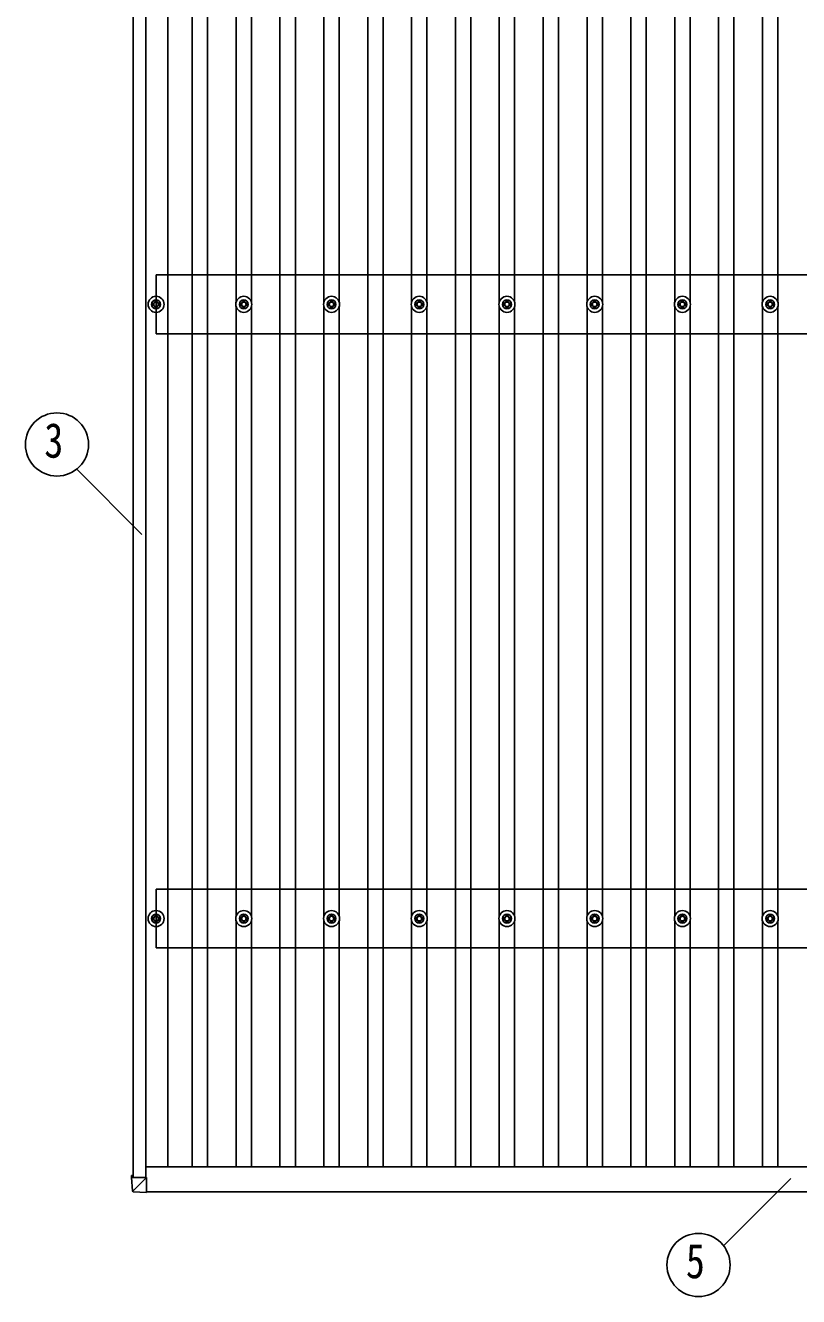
# Model space of a CAD drawing. Units: millimetres, scale not verified. Extents: x -12615 to 12615, y -8910 to 8910.
# Drawn here: x -10398 to -8635, y 1447 to 4344 of the extents above; entities that cross this region are included whole.
import ezdxf
from ezdxf.enums import TextEntityAlignment as Align

# ---------------------------------------------------------------- set-up
doc = ezdxf.new("R2010")
doc.units = ezdxf.units.MM
doc.header["$LTSCALE"] = 30
for name, color, linetype in [('0-5_YKK_13', 4, 'Continuous'), ('0-6_YKK_A1', 4, 'Continuous'), ('0-7_YKK_D', 6, 'Continuous')]:
    doc.layers.add(name, color=color, linetype=linetype)
doc.styles.add('ＭＳ ゴシック', font='')
doc.styles.get('ＭＳ ゴシック').set_extended_font_data('MS Gothic')

msp = doc.modelspace()

# ---------------------------------------------------------------- linework, layer by layer
at = {"layer": '0-5_YKK_13'}
for p, q in [((-10110.19, 3709.99), (-10105.77, 3709.99)), ((-10101.94, 3718.24), (-10101.94, 3713.83)), ((-10098.44, 3718.24), (-10098.44, 3713.83)), ((-10094.61, 3709.99), (-10090.19, 3709.99)), ((-9910.19, 3709.99), (-9905.77, 3709.99)), ((-9901.94, 3718.24), (-9901.94, 3713.83)), ((-9898.44, 3718.24), (-9898.44, 3713.83)), ((-9894.61, 3709.99), (-9890.19, 3709.99)), ((-9710.19, 3709.99), (-9705.77, 3709.99)), ((-9701.94, 3718.24), (-9701.94, 3713.83)), ((-9698.44, 3718.24), (-9698.44, 3713.83)), ((-9694.61, 3709.99), (-9690.19, 3709.99)), ((-9510.19, 3709.99), (-9505.77, 3709.99)), ((-9501.94, 3718.24), (-9501.94, 3713.83)), ((-9498.44, 3718.24), (-9498.44, 3713.83)), ((-9494.61, 3709.99), (-9490.19, 3709.99)), ((-9310.19, 3709.99), (-9305.77, 3709.99)), ((-9301.94, 3718.24), (-9301.94, 3713.83)), ((-9298.44, 3718.24), (-9298.44, 3713.83)), ((-9294.61, 3709.99), (-9290.19, 3709.99)), ((-9110.19, 3709.99), (-9105.77, 3709.99)), ((-9101.94, 3718.24), (-9101.94, 3713.83)), ((-9098.44, 3718.24), (-9098.44, 3713.83)), ((-9094.61, 3709.99), (-9090.19, 3709.99)), ((-8910.19, 3709.99), (-8905.77, 3709.99)), ((-8901.94, 3718.24), (-8901.94, 3713.83)), ((-8898.44, 3718.24), (-8898.44, 3713.83)), ((-8894.61, 3709.99), (-8890.19, 3709.99)), ((-8710.19, 3709.99), (-8705.77, 3709.99)), ((-8701.94, 3718.24), (-8701.94, 3713.83)), ((-8698.44, 3718.24), (-8698.44, 3713.83)), ((-8694.61, 3709.99), (-8690.19, 3709.99)), ((-10110.19, 3706.49), (-10105.77, 3706.49)), ((-10101.94, 3702.66), (-10101.94, 3698.25)), ((-10098.44, 3702.66), (-10098.44, 3698.25)), ((-10094.61, 3706.49), (-10090.19, 3706.49)), ((-9910.19, 3706.49), (-9905.77, 3706.49)), ((-9901.94, 3702.66), (-9901.94, 3698.25)), ((-9898.44, 3702.66), (-9898.44, 3698.25)), ((-9894.61, 3706.49), (-9890.19, 3706.49)), ((-9710.19, 3706.49), (-9705.77, 3706.49)), ((-9701.94, 3702.66), (-9701.94, 3698.25)), ((-9698.44, 3702.66), (-9698.44, 3698.25)), ((-9694.61, 3706.49), (-9690.19, 3706.49)), ((-9510.19, 3706.49), (-9505.77, 3706.49)), ((-9501.94, 3702.66), (-9501.94, 3698.25)), ((-9498.44, 3702.66), (-9498.44, 3698.25)), ((-9494.61, 3706.49), (-9490.19, 3706.49)), ((-9310.19, 3706.49), (-9305.77, 3706.49)), ((-9301.94, 3702.66), (-9301.94, 3698.25)), ((-9298.44, 3702.66), (-9298.44, 3698.25)), ((-9294.61, 3706.49), (-9290.19, 3706.49)), ((-9110.19, 3706.49), (-9105.77, 3706.49)), ((-9101.94, 3702.66), (-9101.94, 3698.25)), ((-9098.44, 3702.66), (-9098.44, 3698.25)), ((-9094.61, 3706.49), (-9090.19, 3706.49)), ((-8910.19, 3706.49), (-8905.77, 3706.49)), ((-8901.94, 3702.66), (-8901.94, 3698.25)), ((-8898.44, 3702.66), (-8898.44, 3698.25)), ((-8894.61, 3706.49), (-8890.19, 3706.49)), ((-8710.19, 3706.49), (-8705.77, 3706.49)), ((-8701.94, 3702.66), (-8701.94, 3698.25)), ((-8698.44, 3702.66), (-8698.44, 3698.25)), ((-8694.61, 3706.49), (-8690.19, 3706.49)), ((-10101.94, 2318.24), (-10101.94, 2313.83)), ((-10098.44, 2318.24), (-10098.44, 2313.83)), ((-9901.94, 2318.24), (-9901.94, 2313.83)), ((-9898.44, 2318.24), (-9898.44, 2313.83)), ((-9701.94, 2318.24), (-9701.94, 2313.83)), ((-9698.44, 2318.24), (-9698.44, 2313.83)), ((-9501.94, 2318.24), (-9501.94, 2313.83)), ((-9498.44, 2318.24), (-9498.44, 2313.83)), ((-9301.94, 2318.24), (-9301.94, 2313.83)), ((-9298.44, 2318.24), (-9298.44, 2313.83)), ((-9101.94, 2318.24), (-9101.94, 2313.83)), ((-9098.44, 2318.24), (-9098.44, 2313.83)), ((-8901.94, 2318.24), (-8901.94, 2313.83)), ((-8898.44, 2318.24), (-8898.44, 2313.83)), ((-8701.94, 2318.24), (-8701.94, 2313.83)), ((-8698.44, 2318.24), (-8698.44, 2313.83)), ((-10110.19, 2309.99), (-10105.77, 2309.99)), ((-10110.19, 2306.49), (-10105.77, 2306.49)), ((-10101.94, 2302.66), (-10101.94, 2298.25)), ((-10098.44, 2302.66), (-10098.44, 2298.25)), ((-10094.61, 2309.99), (-10090.19, 2309.99)), ((-10094.61, 2306.49), (-10090.19, 2306.49)), ((-9910.19, 2309.99), (-9905.77, 2309.99)), ((-9910.19, 2306.49), (-9905.77, 2306.49)), ((-9901.94, 2302.66), (-9901.94, 2298.25)), ((-9898.44, 2302.66), (-9898.44, 2298.25)), ((-9894.61, 2309.99), (-9890.19, 2309.99)), ((-9894.61, 2306.49), (-9890.19, 2306.49)), ((-9710.19, 2309.99), (-9705.77, 2309.99)), ((-9710.19, 2306.49), (-9705.77, 2306.49)), ((-9701.94, 2302.66), (-9701.94, 2298.25)), ((-9698.44, 2302.66), (-9698.44, 2298.25)), ((-9694.61, 2309.99), (-9690.19, 2309.99)), ((-9694.61, 2306.49), (-9690.19, 2306.49)), ((-9510.19, 2309.99), (-9505.77, 2309.99)), ((-9510.19, 2306.49), (-9505.77, 2306.49)), ((-9501.94, 2302.66), (-9501.94, 2298.25)), ((-9498.44, 2302.66), (-9498.44, 2298.25)), ((-9494.61, 2309.99), (-9490.19, 2309.99)), ((-9494.61, 2306.49), (-9490.19, 2306.49)), ((-9310.19, 2309.99), (-9305.77, 2309.99)), ((-9310.19, 2306.49), (-9305.77, 2306.49)), ((-9301.94, 2302.66), (-9301.94, 2298.25)), ((-9298.44, 2302.66), (-9298.44, 2298.25)), ((-9294.61, 2309.99), (-9290.19, 2309.99)), ((-9294.61, 2306.49), (-9290.19, 2306.49)), ((-9110.19, 2309.99), (-9105.77, 2309.99)), ((-9110.19, 2306.49), (-9105.77, 2306.49)), ((-9101.94, 2302.66), (-9101.94, 2298.25)), ((-9098.44, 2302.66), (-9098.44, 2298.25)), ((-9094.61, 2309.99), (-9090.19, 2309.99)), ((-9094.61, 2306.49), (-9090.19, 2306.49)), ((-8910.19, 2309.99), (-8905.77, 2309.99)), ((-8910.19, 2306.49), (-8905.77, 2306.49)), ((-8901.94, 2302.66), (-8901.94, 2298.25)), ((-8898.44, 2302.66), (-8898.44, 2298.25)), ((-8894.61, 2309.99), (-8890.19, 2309.99)), ((-8894.61, 2306.49), (-8890.19, 2306.49)), ((-8710.19, 2309.99), (-8705.77, 2309.99)), ((-8710.19, 2306.49), (-8705.77, 2306.49)), ((-8701.94, 2302.66), (-8701.94, 2298.25)), ((-8698.44, 2302.66), (-8698.44, 2298.25)), ((-8694.61, 2309.99), (-8690.19, 2309.99)), ((-8694.61, 2306.49), (-8690.19, 2306.49)), ((-10156, 1722.86), (-10156, 1718.05)), ((-10154.13, 1687.51), (-10156, 1718.05)), ((-10155.07, 1722.89), (-10152.7, 1722.9)), ((-10154.1, 1717.98), (-10121.7, 1717.93)), ((-10153.5, 1718.08), (-10153.5, 1722.8)), ((-10153.29, 1719.35), (-10153.5, 1722.8)), ((-10153.38, 1719.35), (-10153.38, 1719.3)), ((-10152.7, 1719.35), (-10153.38, 1719.35)), ((-10152.7, 1722.81), (-10153.04, 1722.81)), ((-10121.73, 1718.01), (-10153.03, 1718.06)), ((-10152.7, 1722.9), (-10152.7, 1718.06)), ((-10121.7, 1717.93), (-10152.14, 1687.55)), ((-10121.7, 1717.93), (-10121.7, 1718.01)), ((-10121.7, 1685.6), (-10121.7, 1717.93)), ((-10152.26, 1685.63), (-10121.7, 1683.77)), ((-10121.7, 1685.6), (-10121.7, 1683.77))]:
    msp.add_line(p, q, dxfattribs=at)
msp.add_lwpolyline([(-10153.31, 1718.07), (-10153.38, 1719.3), (-10152.7, 1719.3)], dxfattribs=at)
for centre, radius in [((-10100.19, 3708.24), 18.25), ((-10100.19, 3708.24), 10.15), ((-10100.19, 3708.24), 5.85), ((-10100.19, 3708.24), 5.25), ((-9900.19, 3708.24), 18.25), ((-9900.19, 3708.24), 10.15), ((-9900.19, 3708.24), 5.85), ((-9900.19, 3708.24), 5.25), ((-9700.19, 3708.24), 18.25), ((-9700.19, 3708.24), 10.15), ((-9700.19, 3708.24), 5.85), ((-9700.19, 3708.24), 5.25), ((-9500.19, 3708.24), 18.25), ((-9500.19, 3708.24), 10.15), ((-9500.19, 3708.24), 5.85), ((-9500.19, 3708.24), 5.25), ((-9300.19, 3708.24), 18.25), ((-9300.19, 3708.24), 10.15), ((-9300.19, 3708.24), 5.85), ((-9300.19, 3708.24), 5.25), ((-9100.19, 3708.24), 18.25), ((-9100.19, 3708.24), 10.15), ((-9100.19, 3708.24), 5.85), ((-9100.19, 3708.24), 5.25), ((-8900.19, 3708.24), 18.25), ((-8900.19, 3708.24), 10.15), ((-8900.19, 3708.24), 5.85), ((-8900.19, 3708.24), 5.25), ((-8700.19, 3708.24), 18.25), ((-8700.19, 3708.24), 10.15), ((-8700.19, 3708.24), 5.85), ((-8700.19, 3708.24), 5.25), ((-10100.19, 2308.24), 18.25), ((-10100.19, 2308.24), 10.15), ((-9900.19, 2308.24), 18.25), ((-9900.19, 2308.24), 10.15), ((-9700.19, 2308.24), 18.25), ((-9700.19, 2308.24), 10.15), ((-9500.19, 2308.24), 18.25), ((-9500.19, 2308.24), 10.15), ((-9300.19, 2308.24), 18.25), ((-9300.19, 2308.24), 10.15), ((-9100.19, 2308.24), 18.25), ((-9100.19, 2308.24), 10.15), ((-8900.19, 2308.24), 18.25), ((-8900.19, 2308.24), 10.15), ((-8700.19, 2308.24), 18.25), ((-8700.19, 2308.24), 10.15), ((-10100.19, 2308.24), 5.85), ((-10100.19, 2308.24), 5.25), ((-9900.19, 2308.24), 5.85), ((-9900.19, 2308.24), 5.25), ((-9700.19, 2308.24), 5.85), ((-9700.19, 2308.24), 5.25), ((-9500.19, 2308.24), 5.85), ((-9500.19, 2308.24), 5.25), ((-9300.19, 2308.24), 5.85), ((-9300.19, 2308.24), 5.25), ((-9100.19, 2308.24), 5.85), ((-9100.19, 2308.24), 5.25), ((-8900.19, 2308.24), 5.85), ((-8900.19, 2308.24), 5.25), ((-8700.19, 2308.24), 5.85), ((-8700.19, 2308.24), 5.25)]:
    msp.add_circle(centre, radius, dxfattribs=at)
msp.add_arc((-10152.14, 1687.63), 2, 183.50806, 266.50804, dxfattribs=at)
for centre, major_axis, ratio, start_param, end_param in [((-10155, 1722.86), (-1, 0), 0.033322, 4.7783711, 6.2831892), ((-10154, 1718.05), (-2, 0), 0.033268, 0.0000002, 1.5185344), ((-10153, 1722.8), (-0.501, 0), 0.033322, 4.7783711, 6.2831892), ((-10153, 1718.08), (-0.501, 0), 0.033268, 0.0000002, 1.5185344), ((-10121.7, 1718.03), (-0.707, 0.001), 0.023584, 1.5338014, 1.5708169), ((-10152.14, 1687.63), (-2, -0.12), 0.057795, 6.2811464, 7.7996806), ((-10154.34, 1723.56), (-2.1, 36.05), 0.055302, 3.141582, 3.1906491)]:
    msp.add_ellipse(centre, major_axis=major_axis, ratio=ratio, start_param=start_param, end_param=end_param, dxfattribs=at)
at = {"layer": '0-6_YKK_A1'}
for p, q in [((-10152.19, 1718.06), (-10152.19, 7099.09)), ((-10123.19, 1718.01), (-10123.19, 7099.04)), ((-10073.69, 1742.75), (-10073.69, 7071.85)), ((-10017.69, 1742.75), (-10017.69, 7071.85)), ((-9982.69, 1742.75), (-9982.69, 7071.85)), ((-9817.69, 1742.75), (-9817.69, 7071.85)), ((-9782.69, 1742.75), (-9782.69, 7071.85)), ((-9617.69, 1742.75), (-9617.69, 7071.85)), ((-9582.69, 1742.75), (-9582.69, 7071.85)), ((-9417.69, 1742.75), (-9417.69, 7071.85)), ((-9382.69, 1742.75), (-9382.69, 7071.85)), ((-9217.69, 1742.75), (-9217.69, 7071.85)), ((-9182.69, 1742.75), (-9182.69, 7071.85)), ((-9017.69, 1742.75), (-9017.69, 7071.85)), ((-8982.69, 1742.75), (-8982.69, 7071.85)), ((-8817.69, 1742.75), (-8817.69, 7071.85)), ((-8782.69, 1742.75), (-8782.69, 7071.85)), ((-9917.69, 3713.42), (-9917.69, 5103.07)), ((-9882.69, 3713.42), (-9882.69, 5103.07)), ((-9717.69, 3713.42), (-9717.69, 5103.07)), ((-9682.69, 3713.42), (-9682.69, 5103.07)), ((-9517.69, 3713.42), (-9517.69, 5103.07)), ((-9482.69, 3713.42), (-9482.69, 5103.07)), ((-9317.69, 3713.42), (-9317.69, 5103.07)), ((-9282.69, 3713.42), (-9282.69, 5103.07)), ((-9117.69, 3713.42), (-9117.69, 5103.07)), ((-9082.69, 3713.42), (-9082.69, 5103.07)), ((-8917.69, 3713.42), (-8917.69, 5103.07)), ((-8882.69, 3713.42), (-8882.69, 5103.07)), ((-8717.69, 3713.42), (-8717.69, 5103.07)), ((-8682.69, 3713.42), (-8682.69, 5103.07)), ((-7097.44, 3775.24), (-10100.19, 3775.24)), ((-10100.19, 3641.24), (-10100.19, 3775.24)), ((-9917.69, 2313.42), (-9917.69, 3703.07)), ((-9882.69, 2313.42), (-9882.69, 3703.07)), ((-9717.69, 2313.42), (-9717.69, 3703.07)), ((-9682.69, 2313.42), (-9682.69, 3703.07)), ((-9517.69, 2313.42), (-9517.69, 3703.07)), ((-9482.69, 2313.42), (-9482.69, 3703.07)), ((-9317.69, 2313.42), (-9317.69, 3703.07)), ((-9282.69, 2313.42), (-9282.69, 3703.07)), ((-9117.69, 2313.42), (-9117.69, 3703.07)), ((-9082.69, 2313.42), (-9082.69, 3703.07)), ((-8917.69, 2313.42), (-8917.69, 3703.07)), ((-8882.69, 2313.42), (-8882.69, 3703.07)), ((-8717.69, 2313.42), (-8717.69, 3703.07)), ((-8682.69, 2313.42), (-8682.69, 3703.07)), ((-7097.44, 3641.24), (-10100.19, 3641.24)), ((-7097.44, 2375.24), (-10100.19, 2375.24)), ((-10100.19, 2241.24), (-10100.19, 2375.24)), ((-9917.69, 1742.75), (-9917.69, 2303.07)), ((-9882.69, 1742.75), (-9882.69, 2303.07)), ((-9717.69, 1742.75), (-9717.69, 2303.07)), ((-9682.69, 1742.75), (-9682.69, 2303.07)), ((-9517.69, 1742.75), (-9517.69, 2303.07)), ((-9482.69, 1742.75), (-9482.69, 2303.07)), ((-9317.69, 1742.75), (-9317.69, 2303.07)), ((-9282.69, 1742.75), (-9282.69, 2303.07)), ((-9117.69, 1742.75), (-9117.69, 2303.07)), ((-9082.69, 1742.75), (-9082.69, 2303.07)), ((-8917.69, 1742.75), (-8917.69, 2303.07)), ((-8882.69, 1742.75), (-8882.69, 2303.07)), ((-8717.69, 1742.75), (-8717.69, 2303.07)), ((-8682.69, 1742.75), (-8682.69, 2303.07)), ((-7097.44, 2241.24), (-10100.19, 2241.24)), ((-10123.19, 1742.75), (-7077.19, 1742.75)), ((-10121.7, 1685.6), (-7079.49, 1685.6))]:
    msp.add_line(p, q, dxfattribs=at)
at = {"layer": '0-7_YKK_D'}
for p, q in [((-10281.1, 3332.68), (-10132.31, 3183.89)), ((-8806.42, 1562.62), (-8653.08, 1715.96))]:
    msp.add_line(p, q, dxfattribs=at)
for centre in [(-10326.08, 3388.9), (-8863.47, 1518.7)]:
    msp.add_circle(centre, 72, dxfattribs=at)

# ---------------------------------------------------------------- texts
at = {"layer": '0-7_YKK_D', "style": 'ＭＳ ゴシック', "width": 0.8}
for s, p in [('3', (-10354.88, 3334.9)), ('5', (-8892.27, 1464.7))]:
    msp.add_text(s, height=79.18, dxfattribs=at).set_placement(p, align=Align.BOTTOM_LEFT)

doc.saveas('drawing.dxf')
